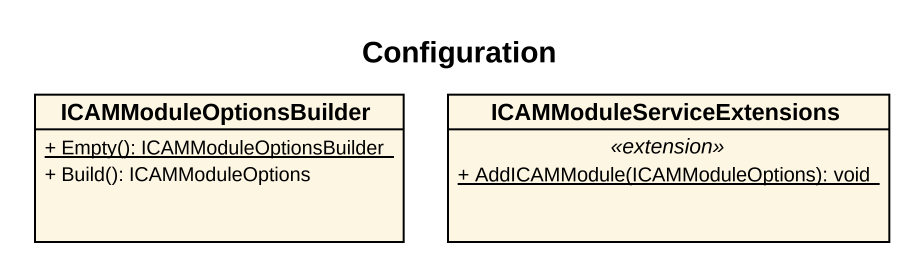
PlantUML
@startuml
title Configuration
hide circle
hide empty members
skinparam classAttributeIconSize 0
class ICAMModuleOptionsBuilder {
  {static} + Empty(): ICAMModuleOptionsBuilder
  + Build(): ICAMModuleOptions
}
class ICAMModuleServiceExtensions {
  .. <<extension>> ..
  {static} + AddICAMModule(ICAMModuleOptions): void
}
@enduml
